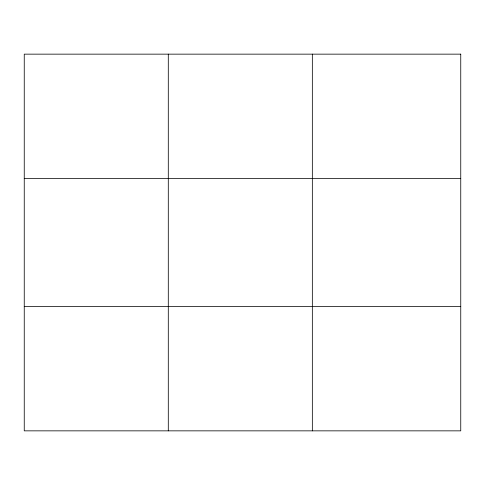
<?xml version="1.0" encoding="UTF-8"?>
<svg xmlns="http://www.w3.org/2000/svg" width="485" height="485" viewBox="0 0 485 485"><rect width="100%" height="100%" fill="white"/><g stroke="black" fill="none" stroke-linecap="round" stroke-linejoin="round"><path stroke-width="0.73" d="M168.295 430.85L168.295 54.15M24.25 178.462L460.75 178.462M24.25 306.538L460.75 306.538M312.34 54.15L312.34 430.85M460.75 54.15L460.75 430.85L24.25 430.85L24.25 54.15L460.75 54.15"/></g></svg>
